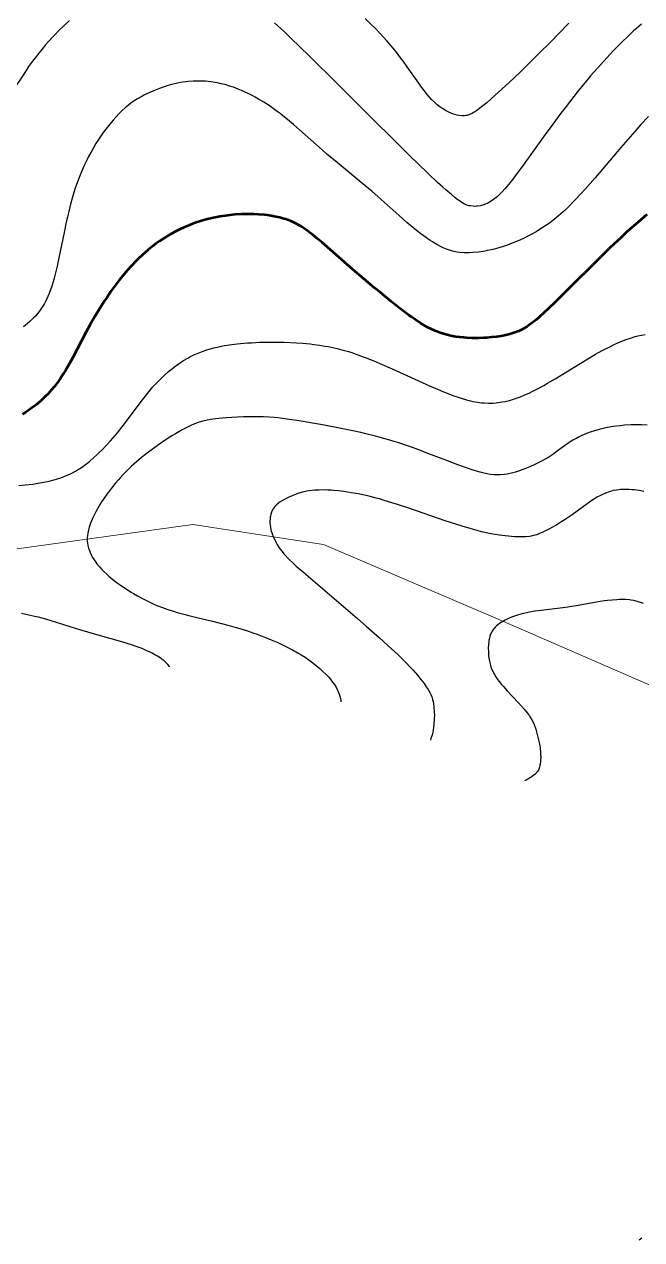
# Model space of a CAD drawing. Header units: metres. Extents: x 545098 to 555652, y 1854398 to 1862642.
# Drawn here: x 546669.6 to 546893.5, y 1858793.4 to 1859234.2 of the extents above; entities that cross this region are included whole.
import ezdxf

# ---------------------------------------------------------------- set-up
doc = ezdxf.new("R2010")
doc.units = ezdxf.units.M
doc.header["$LTSCALE"] = 6.8
for name, color, linetype, lineweight in [('1', 7, 'Continuous', 25), ('2', 7, 'Continuous', 53), ('52', 7, 'Continuous', 13)]:
    doc.layers.add(name, color=color, linetype=linetype, lineweight=lineweight)

msp = doc.modelspace()

# ---------------------------------------------------------------- linework, layer by layer
at = {"layer": '1'}
for points in [[(546685.99, 1859235.58), (546684.04, 1859233.82), (546682.12, 1859231.97), (546680.86, 1859230.7), (546680.04, 1859229.83), (546678.41, 1859228.05), (546677.2, 1859226.67), (546676.42, 1859225.74), (546674.87, 1859223.84), (546674.11, 1859222.87), (546672.62, 1859220.91), (546671.17, 1859218.9), (546670.23, 1859217.54), (546668.41, 1859214.77), (546666.94, 1859212.4), (546666, 1859210.8), (546664.2, 1859207.59), (546662.79, 1859204.91), (546661.73, 1859202.78), (546661.22, 1859201.72), (546660.25, 1859199.62), (546659.34, 1859197.55)], [(546837.54, 1859169.3), (546836.76, 1859168.95), (546836.37, 1859168.8), (546835.78, 1859168.61), (546834.89, 1859168.39), (546833.99, 1859168.26), (546833.53, 1859168.23), (546832.84, 1859168.22), (546832.38, 1859168.24), (546831.44, 1859168.35), (546830.86, 1859168.46), (546830.56, 1859168.54), (546830.09, 1859168.7), (546829.56, 1859168.92), (546829.27, 1859169.06), (546828.65, 1859169.4), (546827.75, 1859169.96), (546826.47, 1859170.88), (546825.72, 1859171.46), (546824.46, 1859172.48), (546822.49, 1859174.18), (546821.36, 1859175.18), (546819.47, 1859176.9), (546816.17, 1859180), (546812.27, 1859183.76), (546809.38, 1859186.58), (546803.08, 1859192.79), (546796.33, 1859199.5), (546782.7, 1859213.1), (546773.54, 1859222.2), (546768.96, 1859226.69), (546766.91, 1859228.67), (546764.09, 1859231.36), (546760.36, 1859234.81)], [(546817.3, 1859207.03), (546816.47, 1859207.94), (546815.85, 1859208.66), (546814.63, 1859210.18), (546813.42, 1859211.78), (546812.61, 1859212.9), (546808.44, 1859218.84), (546807.09, 1859220.71), (546805.66, 1859222.63), (546804.91, 1859223.61), (546803.32, 1859225.6), (546802.48, 1859226.61), (546801.16, 1859228.15), (546799.75, 1859229.71), (546798.76, 1859230.77), (546796.66, 1859232.95), (546795.55, 1859234.07), (546793.2, 1859236.4)], [(546867.02, 1859234.66), (546863.2, 1859230.7), (546860.72, 1859228.17), (546855.95, 1859223.37), (546853.67, 1859221.12), (546849.37, 1859216.93), (546845.45, 1859213.2), (546841.61, 1859209.64), (546838.97, 1859207.28), (546837.27, 1859205.8), (546835.44, 1859204.29), (546834.04, 1859203.23), (546833.21, 1859202.65), (546832.7, 1859202.33), (546831.76, 1859201.8), (546831.33, 1859201.6), (546830.51, 1859201.3), (546830.25, 1859201.23), (546829.73, 1859201.13), (546829.23, 1859201.07), (546828.89, 1859201.05), (546828.21, 1859201.07), (546827.13, 1859201.2), (546826.58, 1859201.32), (546825.72, 1859201.54), (546824.84, 1859201.83), (546824.39, 1859202), (546823.49, 1859202.39), (546822.36, 1859202.98), (546821.45, 1859203.53), (546821, 1859203.82), (546820.32, 1859204.3), (546819.33, 1859205.09), (546818.35, 1859205.96), (546817.3, 1859207.03)], [(546893.37, 1859234.35), (546891.69, 1859232.87), (546890.56, 1859231.85), (546888.28, 1859229.72), (546886.57, 1859228.06), (546885.43, 1859226.93), (546883.14, 1859224.59), (546882, 1859223.39), (546879.72, 1859220.93), (546877.45, 1859218.4), (546874.94, 1859215.51), (546872.96, 1859213.15), (546870.49, 1859210.12), (546868.87, 1859208.07), (546865.71, 1859203.99), (546864.18, 1859201.97), (546861.23, 1859198.01), (546858.48, 1859194.23), (546849.9, 1859182.3), (546848.35, 1859180.2), (546846.35, 1859177.58), (546845.19, 1859176.12), (546844.64, 1859175.46), (546843.85, 1859174.55), (546842.83, 1859173.44), (546841.62, 1859172.24), (546841.15, 1859171.81), (546840.22, 1859171.03), (546839.32, 1859170.35), (546838.33, 1859169.72), (546837.54, 1859169.3)], [(546846.55, 1859154.85), (546844.77, 1859154.18), (546842.84, 1859153.53), (546841.34, 1859153.08), (546839.5, 1859152.58), (546837.55, 1859152.15), (546836.06, 1859151.87), (546834.28, 1859151.62), (546832.27, 1859151.44), (546831.02, 1859151.39), (546829.82, 1859151.38), (546829.07, 1859151.41), (546827.64, 1859151.51), (546826.53, 1859151.65), (546825.37, 1859151.86), (546824.51, 1859152.07), (546823.48, 1859152.39), (546822.69, 1859152.67), (546821.53, 1859153.17), (546820.78, 1859153.54), (546819.24, 1859154.37), (546817.64, 1859155.32), (546816.8, 1859155.86), (546815.49, 1859156.74), (546813.35, 1859158.28), (546811.81, 1859159.48), (546809.72, 1859161.2), (546808.37, 1859162.35), (546805.48, 1859164.91), (546799.05, 1859170.67), (546795.61, 1859173.67), (546793.85, 1859175.16), (546790.27, 1859178.12), (546782.99, 1859184.08), (546779.36, 1859187.14), (546777.57, 1859188.7), (546769.41, 1859195.95), (546767.18, 1859197.9), (546765.01, 1859199.73), (546763.94, 1859200.6), (546762.37, 1859201.84), (546761.34, 1859202.61), (546759.33, 1859204.06), (546758.34, 1859204.74), (546756.4, 1859205.99), (546754.5, 1859207.14), (546753.26, 1859207.84), (546752.43, 1859208.28), (546750.8, 1859209.11), (546748.38, 1859210.22), (546747.18, 1859210.72), (546745.4, 1859211.39), (546743.62, 1859211.98), (546742.74, 1859212.24), (546740.98, 1859212.69), (546740.1, 1859212.89), (546738.78, 1859213.14), (546737.22, 1859213.38), (546735.26, 1859213.58), (546733.5, 1859213.66), (546731.74, 1859213.67), (546730.86, 1859213.63), (546729.1, 1859213.5), (546728.22, 1859213.41), (546726.9, 1859213.22), (546725.58, 1859212.98), (546724.7, 1859212.8), (546722.95, 1859212.38), (546722.08, 1859212.14), (546720.35, 1859211.6), (546718.64, 1859211.01), (546716.78, 1859210.28), (546715.33, 1859209.66), (546713.91, 1859209), (546713.21, 1859208.65), (546712.17, 1859208.1), (546710.64, 1859207.22), (546709.64, 1859206.58), (546708.39, 1859205.72), (546707.4, 1859204.97), (546706.17, 1859203.95), (546705.06, 1859202.96), (546703.96, 1859201.88), (546702.73, 1859200.58), (546701.76, 1859199.49), (546701.04, 1859198.63), (546699.61, 1859196.83), (546698.22, 1859194.95), (546696.73, 1859192.77), (546695.58, 1859190.97), (546694.66, 1859189.42), (546694.06, 1859188.37), (546692.91, 1859186.25), (546692.37, 1859185.17), (546691.32, 1859182.99), (546690.33, 1859180.75), (546689.71, 1859179.24), (546688.56, 1859176.16), (546687.96, 1859174.39), (546687.58, 1859173.19), (546686.86, 1859170.75)], [(546895.95, 1859200.84), (546893.18, 1859197.85), (546890.96, 1859195.36), (546889.29, 1859193.46), (546885.98, 1859189.62), (546876.64, 1859178.6), (546872.96, 1859174.39), (546871.21, 1859172.47), (546869.52, 1859170.66), (546868.69, 1859169.8), (546867.04, 1859168.15), (546866.22, 1859167.36), (546864.99, 1859166.23), (546863.36, 1859164.79), (546861.29, 1859163.12), (546860.02, 1859162.17), (546858.73, 1859161.26), (546857.42, 1859160.39), (546856.08, 1859159.56), (546855.19, 1859159.03), (546853.37, 1859158.01), (546852.01, 1859157.3), (546851.09, 1859156.85), (546849.27, 1859155.99), (546846.55, 1859154.85)], [(546686.86, 1859170.75), (546686.51, 1859169.51), (546685.85, 1859166.95), (546685.22, 1859164.31), (546684.81, 1859162.49), (546684, 1859158.69), (546682.13, 1859149.57), (546681.47, 1859146.54), (546681.12, 1859145.06), (546680.4, 1859142.21), (546680.02, 1859140.85), (546679.42, 1859138.91), (546678.85, 1859137.31), (546678.56, 1859136.55), (546678.1, 1859135.46), (546677.37, 1859133.91), (546676.86, 1859132.95), (546676.5, 1859132.32), (546675.74, 1859131.13), (546675.34, 1859130.56), (546674.5, 1859129.46), (546673.6, 1859128.41), (546672.96, 1859127.73), (546671.58, 1859126.42), (546670.59, 1859125.56), (546670.07, 1859125.14), (546669.27, 1859124.53)], [(546717.74, 1859104.35), (546718.93, 1859105.58), (546720.45, 1859107.03), (546721.85, 1859108.27), (546723.28, 1859109.44), (546724.01, 1859110), (546725.48, 1859111.05), (546726.23, 1859111.56), (546727.36, 1859112.28), (546728.89, 1859113.17), (546729.67, 1859113.59), (546730.85, 1859114.18), (546732.05, 1859114.73), (546733.26, 1859115.23), (546734.49, 1859115.7), (546735.74, 1859116.12), (546736.58, 1859116.38), (546738.28, 1859116.85), (546739.57, 1859117.17), (546740.44, 1859117.36), (546742.2, 1859117.7), (546743.1, 1859117.85), (546744.9, 1859118.11), (546746.74, 1859118.34), (546747.98, 1859118.46), (546750.49, 1859118.67), (546751.93, 1859118.76), (546754.85, 1859118.9), (546757.81, 1859118.97), (546761.82, 1859118.97), (546763.83, 1859118.92), (546768.36, 1859118.71), (546770.62, 1859118.55), (546773.29, 1859118.3), (546774.63, 1859118.15), (546776.66, 1859117.88), (546778.72, 1859117.55), (546779.78, 1859117.36), (546781.93, 1859116.91), (546783.04, 1859116.65), (546784.74, 1859116.22), (546787.1, 1859115.54), (546788.32, 1859115.16), (546790.21, 1859114.53), (546793.19, 1859113.45), (546796.35, 1859112.19), (546798.54, 1859111.27), (546803.05, 1859109.28), (546816.59, 1859103.13), (546819.38, 1859101.91), (546820.71, 1859101.34), (546822.63, 1859100.55), (546825.31, 1859099.53), (546826.96, 1859098.95), (546828.01, 1859098.61), (546830, 1859098.03), (546831.4, 1859097.68), (546832.29, 1859097.48), (546833.99, 1859097.17), (546835.34, 1859097), (546836.38, 1859096.91), (546837.88, 1859096.85), (546838.85, 1859096.85), (546839.49, 1859096.88), (546840.76, 1859096.98), (546842.18, 1859097.15), (546842.88, 1859097.26), (546843.94, 1859097.46), (546845.55, 1859097.84), (546846.62, 1859098.14), (546847.35, 1859098.37), (546848.82, 1859098.88), (546849.57, 1859099.16), (546851.1, 1859099.79), (546852.67, 1859100.49), (546853.74, 1859101.01), (546855.97, 1859102.16), (546857.94, 1859103.24), (546859.3, 1859104.02), (546862.07, 1859105.66), (546864.89, 1859107.37), (546870.51, 1859110.84), (546874.52, 1859113.27), (546876.75, 1859114.57), (546877.82, 1859115.17), (546879.39, 1859116.02), (546881.64, 1859117.19), (546883.8, 1859118.22), (546884.85, 1859118.69), (546886.91, 1859119.54), (546887.91, 1859119.92), (546889.41, 1859120.44), (546891.17, 1859120.97), (546892.06, 1859121.2), (546893.41, 1859121.51), (546894.8, 1859121.78)], [(546667.61, 1859066.98), (546669.9, 1859067.19), (546672.63, 1859067.5), (546674.48, 1859067.77), (546676.68, 1859068.16), (546678.56, 1859068.56), (546680.35, 1859069.01), (546681.21, 1859069.26), (546682.88, 1859069.8), (546683.68, 1859070.09), (546684.86, 1859070.56), (546686.37, 1859071.24), (546687.11, 1859071.61), (546688.2, 1859072.21), (546688.92, 1859072.63), (546690.34, 1859073.55), (546691.75, 1859074.56), (546692.7, 1859075.3), (546693.34, 1859075.82), (546694.63, 1859076.94), (546695.96, 1859078.15), (546696.64, 1859078.8), (546697.67, 1859079.82), (546699.24, 1859081.45), (546700.85, 1859083.22), (546701.67, 1859084.15), (546703.33, 1859086.11), (546705.43, 1859088.75), (546706.28, 1859089.86), (546711.56, 1859096.91), (546713.4, 1859099.29), (546715.29, 1859101.6), (546716.26, 1859102.73), (546717.74, 1859104.35)], [(546839.99, 1859070.83), (546838.63, 1859071), (546837.3, 1859071.24), (546835.88, 1859071.57), (546834.87, 1859071.83), (546832.73, 1859072.45), (546831.6, 1859072.81), (546829.24, 1859073.6), (546826.76, 1859074.48), (546821.5, 1859076.46), (546815.94, 1859078.62), (546813.05, 1859079.72), (546810.05, 1859080.82), (546808.52, 1859081.36), (546805.36, 1859082.43), (546803.74, 1859082.94), (546801.26, 1859083.69), (546798.7, 1859084.4), (546796.96, 1859084.86), (546793.43, 1859085.73), (546791.65, 1859086.14), (546788.08, 1859086.92), (546784.53, 1859087.65), (546777.69, 1859088.95), (546773.43, 1859089.72), (546771.39, 1859090.07), (546768.43, 1859090.55), (546765.59, 1859090.96), (546764.21, 1859091.14), (546761.51, 1859091.45), (546760.19, 1859091.57), (546758.25, 1859091.72), (546756.34, 1859091.82), (546755.09, 1859091.86), (546752.65, 1859091.89), (546751.46, 1859091.88), (546749.14, 1859091.83), (546746.91, 1859091.73), (546742.74, 1859091.48), (546740.18, 1859091.29), (546738.94, 1859091.16), (546737.09, 1859090.91), (546735.86, 1859090.67), (546734.29, 1859090.29), (546732.99, 1859089.9), (546731.29, 1859089.29), (546729.69, 1859088.6), (546727.99, 1859087.77), (546726.81, 1859087.15), (546724.38, 1859085.75), (546723.15, 1859085), (546720.66, 1859083.4), (546718.21, 1859081.72), (546715.59, 1859079.81), (546713.62, 1859078.3), (546712.07, 1859077.07), (546711.09, 1859076.26), (546709.26, 1859074.67), (546708.4, 1859073.89), (546706.78, 1859072.34), (546705.27, 1859070.79), (546704.32, 1859069.76), (546703.7, 1859069.06), (546702.5, 1859067.65), (546701.19, 1859066.02), (546700.07, 1859064.55), (546699.53, 1859063.81), (546698.75, 1859062.69), (546697.63, 1859061.01), (546697.1, 1859060.17), (546696.11, 1859058.51), (546695.65, 1859057.68), (546695.01, 1859056.47), (546694.33, 1859055.05), (546694.02, 1859054.36), (546693.6, 1859053.33), (546693.09, 1859051.82), (546692.82, 1859050.83), (546692.58, 1859049.61), (546692.46, 1859048.65), (546692.43, 1859048.18), (546692.41, 1859047.47), (546692.44, 1859046.76), (546692.51, 1859046.07), (546692.62, 1859045.37), (546692.77, 1859044.69), (546692.9, 1859044.23), (546693.2, 1859043.33), (546693.47, 1859042.66), (546693.67, 1859042.21), (546694.12, 1859041.33), (546694.37, 1859040.89), (546694.91, 1859040.02), (546695.51, 1859039.16), (546695.94, 1859038.59), (546696.87, 1859037.47), (546697.72, 1859036.54), (546698.32, 1859035.92), (546699.6, 1859034.7), (546700.28, 1859034.09), (546701.73, 1859032.89)], [(546895.43, 1859088.84), (546893.36, 1859088.94), (546891.71, 1859088.96), (546889.67, 1859088.92), (546887.26, 1859088.79), (546885.68, 1859088.65), (546883.12, 1859088.32), (546881.12, 1859087.97), (546879.5, 1859087.63), (546878.44, 1859087.38), (546877.75, 1859087.2), (546876.4, 1859086.81), (546874.78, 1859086.28), (546873.53, 1859085.82), (546871.75, 1859085.08), (546870.63, 1859084.55), (546869.92, 1859084.19), (546868.56, 1859083.43), (546867.49, 1859082.77), (546866.81, 1859082.31), (546865.5, 1859081.38), (546862.51, 1859079.13), (546861.62, 1859078.49), (546860.2, 1859077.53), (546859.45, 1859077.05), (546858.25, 1859076.35), (546857.41, 1859075.89), (546855.67, 1859075.01), (546854.77, 1859074.58), (546852.95, 1859073.78), (546851.14, 1859073.05), (546849.96, 1859072.6), (546849.19, 1859072.33), (546847.7, 1859071.84), (546846.31, 1859071.44), (546845.65, 1859071.27), (546844.67, 1859071.06), (546843.71, 1859070.9), (546842.26, 1859070.77), (546841.02, 1859070.77), (546839.99, 1859070.83)], [(546853.41, 1859048.6), (546852.78, 1859048.49), (546851.51, 1859048.36), (546850.22, 1859048.31), (546849.32, 1859048.32), (546847.39, 1859048.4), (546845.18, 1859048.55), (546843.94, 1859048.66), (546841.88, 1859048.92), (546840.35, 1859049.15), (546838.24, 1859049.55), (546835.38, 1859050.19), (546833.8, 1859050.6), (546831.24, 1859051.31), (546828.43, 1859052.17), (546826.44, 1859052.81), (546822.25, 1859054.2), (546809.09, 1859058.73), (546804.91, 1859060.11), (546802.92, 1859060.73), (546800.12, 1859061.57), (546798.36, 1859062.07), (546797.23, 1859062.37), (546795.07, 1859062.92), (546793.55, 1859063.28), (546790.7, 1859063.88), (546788.11, 1859064.35), (546785.49, 1859064.75), (546783.57, 1859064.98), (546781.77, 1859065.16), (546780.91, 1859065.23), (546779.65, 1859065.3), (546778.42, 1859065.34), (546776.57, 1859065.32), (546775.01, 1859065.22), (546773.07, 1859065.01), (546772.05, 1859064.85), (546770.45, 1859064.57), (546769.19, 1859064.14), (546767.6, 1859063.54), (546766.69, 1859063.18), (546765.26, 1859062.57), (546763.89, 1859061.91), (546763.25, 1859061.56), (546762.4, 1859061.04), (546761.9, 1859060.69), (546761.6, 1859060.46), (546761.05, 1859059.98), (546760.69, 1859059.62), (546760.47, 1859059.37), (546760.09, 1859058.88), (546759.92, 1859058.63), (546759.63, 1859058.12), (546759.38, 1859057.61), (546759.24, 1859057.26), (546759.02, 1859056.55), (546758.84, 1859055.83), (546758.77, 1859055.46), (546758.7, 1859054.89), (546758.65, 1859054.02), (546758.67, 1859053.12), (546758.71, 1859052.66), (546758.85, 1859051.7), (546759.15, 1859050.45), (546759.44, 1859049.52), (546759.89, 1859048.32), (546760.4, 1859047.21), (546760.99, 1859046.09), (546761.32, 1859045.52), (546762.04, 1859044.39), (546762.43, 1859043.83), (546763.06, 1859043), (546763.74, 1859042.17), (546764.22, 1859041.63), (546765.24, 1859040.54), (546765.79, 1859039.99), (546766.94, 1859038.89), (546768.18, 1859037.75), (546770.93, 1859035.35), (546790.4, 1859018.73), (546793.61, 1859015.94), (546798.41, 1859011.72), (546801.45, 1859008.97), (546802.88, 1859007.65), (546804.89, 1859005.76), (546806.7, 1859004), (546807.8, 1859002.9), (546809.76, 1859000.86), (546810.62, 1858999.92), (546812.15, 1858998.18), (546813.43, 1858996.62), (546814.6, 1858995.08), (546815.37, 1858993.98), (546816.02, 1858992.98), (546816.31, 1858992.5), (546816.69, 1858991.82), (546817.02, 1858991.16), (546817.36, 1858990.33), (546817.68, 1858989.31), (546817.86, 1858988.51), (546817.97, 1858987.94)], [(546894.25, 1859064.81), (546892.53, 1859065.12), (546890.86, 1859065.35), (546890.03, 1859065.44), (546888.8, 1859065.53), (546887.59, 1859065.56), (546886.98, 1859065.56), (546885.79, 1859065.5), (546885.19, 1859065.44), (546884.3, 1859065.32), (546883.12, 1859065.09), (546882.53, 1859064.95), (546881.64, 1859064.69), (546880.32, 1859064.21), (546879, 1859063.61), (546878.11, 1859063.15), (546877.52, 1859062.82), (546876.34, 1859062.11), (546875.45, 1859061.53), (546873.67, 1859060.31), (546868.23, 1859056.36), (546865.76, 1859054.66), (546864.53, 1859053.86), (546862.71, 1859052.72), (546860.93, 1859051.68), (546860.07, 1859051.2), (546858.4, 1859050.35), (546857.61, 1859049.98), (546856.47, 1859049.5), (546855.4, 1859049.12), (546854.28, 1859048.79), (546853.41, 1859048.6)], [(546701.73, 1859032.89), (546703.28, 1859031.7), (546704.38, 1859030.9), (546706.71, 1859029.32), (546708.38, 1859028.27), (546709.24, 1859027.75), (546710.59, 1859026.97), (546712.69, 1859025.82), (546714.92, 1859024.71), (546716.08, 1859024.18), (546717.67, 1859023.48), (546719.74, 1859022.66), (546721.68, 1859021.97), (546723.69, 1859021.32), (546725.06, 1859020.91), (546727.87, 1859020.13), (546729.29, 1859019.77), (546732.16, 1859019.07), (546737.86, 1859017.73), (546740.62, 1859017.06), (546743.93, 1859016.2), (546746.47, 1859015.48), (546747.7, 1859015.11), (546750.13, 1859014.34), (546752.49, 1859013.55), (546754.04, 1859013), (546757.08, 1859011.84), (546759.09, 1859011.03), (546761.56, 1859009.96), (546763.74, 1859008.95), (546765.87, 1859007.89), (546766.91, 1859007.33), (546768.95, 1859006.18), (546769.94, 1859005.58), (546771.39, 1859004.66), (546772.79, 1859003.7), (546773.69, 1859003.04), (546775.41, 1859001.7), (546776.75, 1859000.56), (546777.75, 1858999.65), (546779.14, 1858998.29), (546779.97, 1858997.4), (546780.48, 1858996.81), (546781.4, 1858995.68), (546782.05, 1858994.75), (546782.43, 1858994.16), (546782.66, 1858993.77), (546783.07, 1858993), (546783.34, 1858992.44), (546783.77, 1858991.33), (546784.08, 1858990.24), (546784.25, 1858989.52), (546784.34, 1858989.04), (546784.42, 1858988.5)], [(546894.1, 1859024.17), (546893.08, 1859024.54), (546891.8, 1859024.92), (546890.64, 1859025.19), (546889.59, 1859025.37), (546889.05, 1859025.44), (546887.67, 1859025.56), (546886.52, 1859025.6), (546885.32, 1859025.58), (546884.49, 1859025.54), (546882.73, 1859025.4), (546881.14, 1859025.22), (546880.03, 1859025.07), (546877.73, 1859024.71), (546870.39, 1859023.45), (546866.71, 1859022.86), (546864.91, 1859022.61), (546857, 1859021.66), (546854.89, 1859021.36), (546852.84, 1859021.01), (546851.84, 1859020.81), (546850.54, 1859020.5), (546848.85, 1859020.04), (546848.04, 1859019.78), (546846.29, 1859019.16), (546845.2, 1859018.7), (546844.67, 1859018.46), (546843.92, 1859018.09), (546842.55, 1859017.31), (546841.93, 1859016.89)], [(546722.28, 1859001.22), (546722.2, 1859001.33), (546721.61, 1859002.05), (546720.84, 1859002.82), (546720.14, 1859003.43), (546719.58, 1859003.88), (546719.18, 1859004.17), (546717.89, 1859005.04), (546716.96, 1859005.59), (546715.96, 1859006.14), (546715.27, 1859006.49), (546713.82, 1859007.16), (546712.53, 1859007.71), (546711.64, 1859008.06), (546709.81, 1859008.74), (546708.87, 1859009.06), (546706.95, 1859009.68), (546705.01, 1859010.27), (546701.15, 1859011.37), (546695.53, 1859012.91), (546692.68, 1859013.71), (546689.7, 1859014.59), (546688.14, 1859015.08), (546681.27, 1859017.3), (546677.44, 1859018.44), (546674.74, 1859019.16), (546673.34, 1859019.5), (546671.18, 1859019.98), (546668.53, 1859020.48)], [(546841.93, 1859016.89), (546841.36, 1859016.47), (546840.84, 1859016.03), (546840.38, 1859015.58), (546839.97, 1859015.12), (546839.72, 1859014.81), (546839.28, 1859014.16), (546839, 1859013.67), (546838.83, 1859013.33), (546838.55, 1859012.63), (546838.43, 1859012.27), (546838.24, 1859011.54), (546838.09, 1859010.78), (546838.01, 1859010.26), (546837.91, 1859009.17), (546837.87, 1859008.04), (546837.89, 1859006.58), (546837.99, 1859005.23), (546838.18, 1859003.87), (546838.3, 1859003.2), (546838.51, 1859002.3), (546838.83, 1859001.21), (546839.18, 1859000.26), (546839.59, 1858999.34), (546839.89, 1858998.74), (546840.11, 1858998.35), (546840.58, 1858997.58), (546840.96, 1858997.01), (546841.78, 1858995.88), (546842.69, 1858994.76), (546843.34, 1858994.01), (546844.74, 1858992.47), (546848.73, 1858988.2), (546849.82, 1858987.01), (546850.84, 1858985.85), (546851.95, 1858984.5), (546852.51, 1858983.75), (546852.84, 1858983.27), (546853.41, 1858982.36), (546853.65, 1858981.92), (546854.08, 1858981.07), (546854.44, 1858980.24), (546855.05, 1858978.53), (546855.61, 1858976.69), (546855.88, 1858975.7), (546856.24, 1858974.17), (546856.53, 1858972.58), (546856.65, 1858971.76), (546856.8, 1858970.28), (546856.84, 1858969.54), (546856.86, 1858968.44), (546856.83, 1858967.39), (546856.79, 1858966.88), (546856.67, 1858965.91), (546856.59, 1858965.46), (546856.44, 1858964.83), (546856.18, 1858964.07), (546856.01, 1858963.73), (546855.71, 1858963.23), (546855.37, 1858962.81), (546855.18, 1858962.6), (546854.86, 1858962.29), (546854.06, 1858961.66), (546853.42, 1858961.22), (546852.93, 1858960.91), (546851.79, 1858960.24), (546851.01, 1858959.8)], [(546817.97, 1858987.94), (546818.13, 1858986.69), (546818.27, 1858984.79), (546818.29, 1858983.74), (546818.26, 1858982.06), (546818.13, 1858980.3), (546818.01, 1858979.38), (546817.81, 1858978.15), (546817.69, 1858977.52), (546817.47, 1858976.57), (546817.07, 1858975.15), (546816.87, 1858974.59)], [(546892.57, 1858793.39), (546893.53, 1858794.06)]]:
    msp.add_lwpolyline(points, dxfattribs=at)
at = {"layer": '2'}
for points in [[(546855.18, 1859127.06), (546853.79, 1859125.94), (546852.46, 1859124.98), (546851.81, 1859124.55), (546850.54, 1859123.79), (546849.9, 1859123.45), (546848.94, 1859122.99), (546848.45, 1859122.78), (546847.46, 1859122.4), (546846.43, 1859122.06), (546845.71, 1859121.86), (546844.21, 1859121.49), (546843.14, 1859121.28), (546841.64, 1859121.03), (546840.87, 1859120.92), (546839.06, 1859120.71), (546837.18, 1859120.55), (546836.23, 1859120.5), (546834.3, 1859120.43), (546831.86, 1859120.44), (546829.93, 1859120.53), (546828.97, 1859120.6), (546827.56, 1859120.74), (546826.18, 1859120.92), (546825.5, 1859121.03), (546824.33, 1859121.25), (546822.9, 1859121.57), (546821.63, 1859121.93), (546820.38, 1859122.34), (546819.76, 1859122.57), (546818.65, 1859123.02), (546817.25, 1859123.67), (546815.96, 1859124.33), (546814.49, 1859125.16), (546813.28, 1859125.9), (546811.37, 1859127.16), (546810.02, 1859128.09), (546809.09, 1859128.76), (546807.14, 1859130.21), (546804.49, 1859132.26), (546802.62, 1859133.75), (546798.72, 1859136.92), (546796.72, 1859138.58), (546792.7, 1859141.98), (546788.75, 1859145.36), (546781.56, 1859151.62), (546777.61, 1859155.08), (546775.85, 1859156.57), (546774.19, 1859157.93), (546773.39, 1859158.55), (546771.83, 1859159.7), (546771.06, 1859160.23), (546769.9, 1859160.97), (546768.87, 1859161.57), (546768.35, 1859161.85), (546767.55, 1859162.25), (546766.33, 1859162.8), (546765.05, 1859163.29), (546764.39, 1859163.52), (546763.71, 1859163.73), (546762.3, 1859164.12), (546760.83, 1859164.46), (546759.14, 1859164.78), (546757.74, 1859164.99), (546756.66, 1859165.12), (546754.47, 1859165.31), (546752.97, 1859165.39), (546751.96, 1859165.42), (546749.92, 1859165.42), (546748.38, 1859165.38), (546746.06, 1859165.24), (546744.12, 1859165.05), (546742.38, 1859164.83), (546740.65, 1859164.55), (546738.75, 1859164.19), (546736.49, 1859163.67), (546735.01, 1859163.27), (546733.53, 1859162.84), (546731.59, 1859162.2), (546730.63, 1859161.85), (546729.21, 1859161.3), (546727.46, 1859160.56), (546726.08, 1859159.92), (546724.39, 1859159.08), (546722.89, 1859158.27), (546720.7, 1859156.97), (546718.59, 1859155.57), (546717.22, 1859154.58), (546716.32, 1859153.9), (546714.56, 1859152.49), (546713.28, 1859151.39), (546712.45, 1859150.63), (546710.81, 1859149.08), (546710.01, 1859148.28), (546708.45, 1859146.65), (546706.93, 1859144.97), (546705.3, 1859143.05), (546704.04, 1859141.48), (546702.5, 1859139.46), (546701.5, 1859138.09), (546700.85, 1859137.17)], [(546895.34, 1859165.23), (546892.16, 1859162.5), (546890.61, 1859161.14), (546888.27, 1859159.04), (546885.88, 1859156.85), (546884.66, 1859155.71), (546882.11, 1859153.28), (546878.68, 1859149.94), (546865.43, 1859136.68), (546862.41, 1859133.7), (546859.59, 1859131), (546858.29, 1859129.79), (546856.16, 1859127.89), (546855.18, 1859127.06)], [(546700.85, 1859137.17), (546699.58, 1859135.31), (546698.66, 1859133.91), (546696.87, 1859131.08), (546695.18, 1859128.25), (546693.39, 1859125.13), (546692.04, 1859122.65), (546687.16, 1859113.4), (546685.83, 1859110.97), (546684.49, 1859108.65), (546683.81, 1859107.54), (546682.77, 1859105.94), (546681.71, 1859104.43), (546680.5, 1859102.85), (546679.5, 1859101.66), (546678.24, 1859100.25), (546677.21, 1859099.2), (546675.63, 1859097.71), (546674.56, 1859096.79), (546673.84, 1859096.2), (546672.38, 1859095.09), (546670.9, 1859094.06), (546670.14, 1859093.58), (546668.98, 1859092.89)]]:
    msp.add_lwpolyline(points, dxfattribs=at)
at = {"layer": '52'}
msp.add_lwpolyline([(546978.14, 1858959.37), (546897.86, 1858993.97), (546843.15, 1859017.73), (546778.12, 1859045.61), (546730.65, 1859052.86), (546663.55, 1859043.56), (546622.8, 1859034.41), (546587.67, 1859036.83), (546554.95, 1859048.95), (546511.34, 1859061.08), (546487.1, 1859059.87), (546450.76, 1859055.02), (546427.74, 1859057.44), (546382.91, 1859065.93), (546293.24, 1859107.15), (546222.97, 1859155.64)], dxfattribs=at)

doc.saveas('drawing.dxf')
